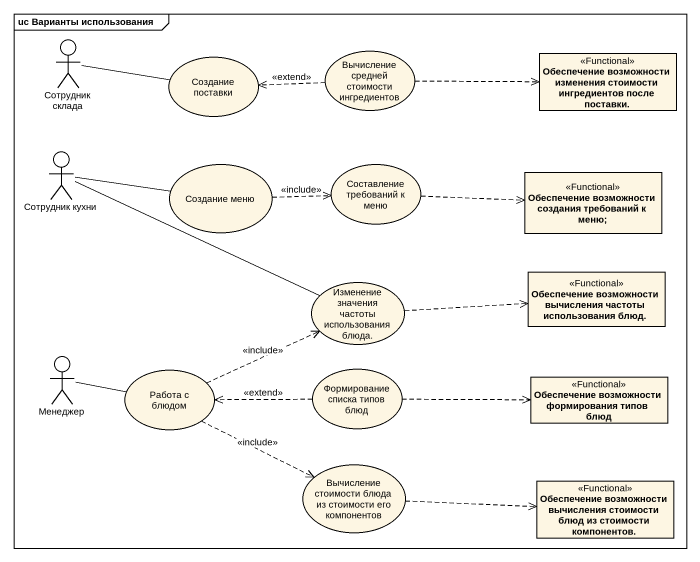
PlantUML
@startuml
mainframe uc Варианты использования
allowmixing
hide circle
hide empty members
actor "Сотрудник склада" as Сотрудник_склада
usecase "Создание поставки" as Создание_поставки
usecase "Вычисление средней стоимости ингредиентов" as Вычисление_средней
class "Обеспечение возможности изменения стоимости ингредиентов после поставки." as Обеспечение_возможности <<Functional>>
actor "Сотрудник кухни" as Сотрудник_кухни
usecase "Создание меню" as Создание_меню
usecase "Составление требований к меню" as Составление_требований_к
class "Обеспечение возможности создания требований к меню;" as Обеспечение_возможности_2 <<Functional>>
usecase "Изменение значения частоты использования блюда." as Изменение_значения_частоты
class "Обеспечение возможности вычисления частоты использования блюд." as Обеспечение_возможности_3 <<Functional>>
actor Менеджер
usecase "Работа с блюдом" as Работа_с_блюдом
usecase "Формирование списка типов блюд" as Формирование_списка_типов
class "Обеспечение возможности формирования типов блюд" as Обеспечение_возможности_4 <<Functional>>
usecase "Вычисление стоимости блюда из стоимости его компонентов" as Вычисление_стоимости_блюда
class "Обеспечение возможности вычисления стоимости блюд из стоимости компонентов." as Обеспечение_возможности_5 <<Functional>>
Сотрудник_склада -right- Создание_поставки
Вычисление_средней .left.> Создание_поставки : <<extend>>
Вычисление_средней .right.> Обеспечение_возможности
Сотрудник_кухни -right- Создание_меню
Сотрудник_кухни -right- Изменение_значения_частоты
Создание_меню .right.> Составление_требований_к : <<include>>
Составление_требований_к .right.> Обеспечение_возможности_2
Изменение_значения_частоты .right.> Обеспечение_возможности_3
Менеджер -right- Работа_с_блюдом
Работа_с_блюдом .right.> Изменение_значения_частоты : <<include>>
Работа_с_блюдом .right.> Вычисление_стоимости_блюда : <<include>>
Формирование_списка_типов .left.> Работа_с_блюдом : <<extend>>
Формирование_списка_типов .right.> Обеспечение_возможности_4
Вычисление_стоимости_блюда .right.> Обеспечение_возможности_5
@enduml
